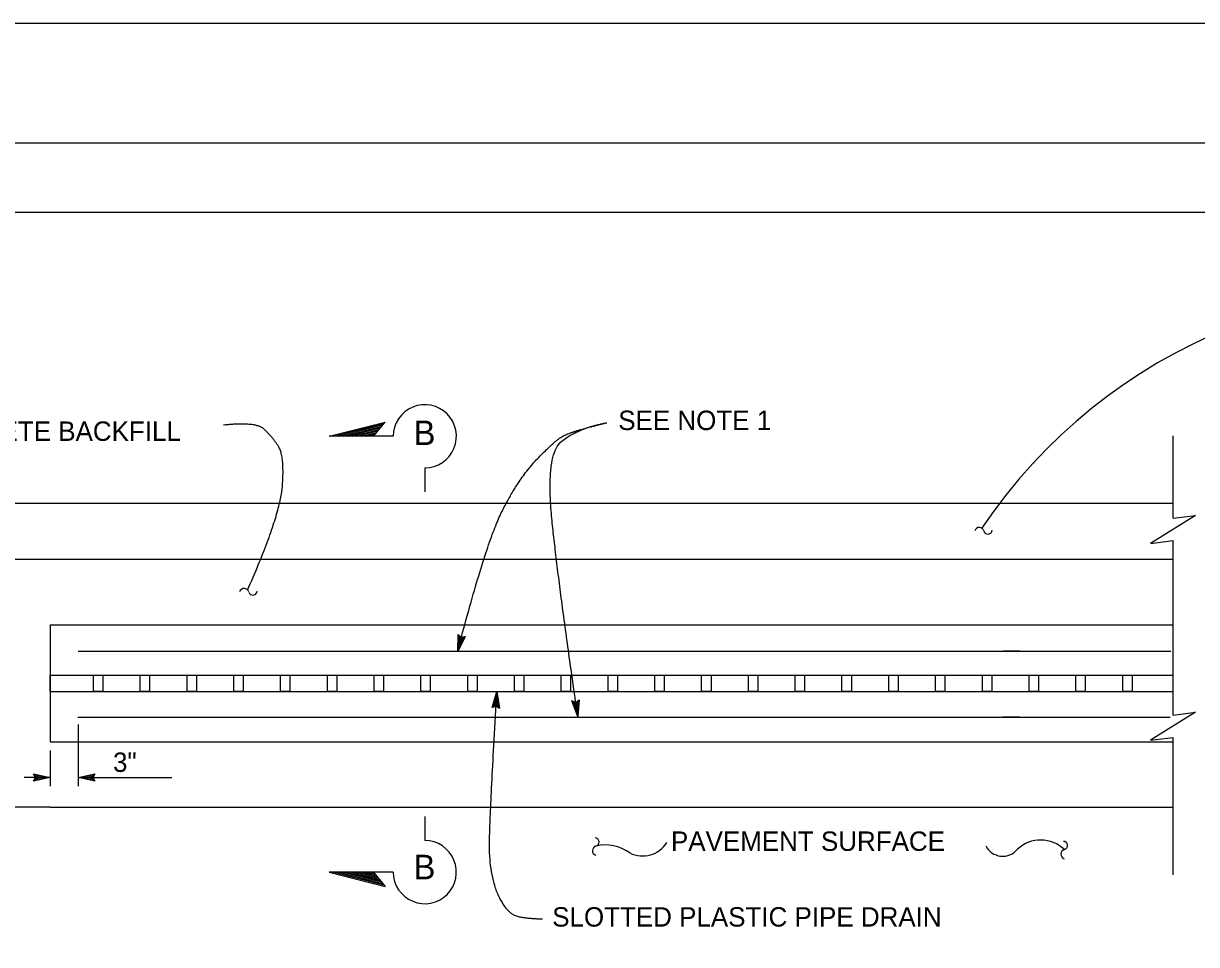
# Model space of a CAD drawing. Extents: x -894 to 866, y -472 to 714.
# Drawn here: x -676.7 to -253.6, y 381.4 to 713.6 of the extents above; entities that cross this region are included whole.
import ezdxf

# ---------------------------------------------------------------- set-up
doc = ezdxf.new("R2010")
doc.units = 0
for name, color, linetype in [('36 Drainage', 7, 'Continuous'), ('37 Drain Anno', 7, 'Continuous'), ('56 Stage 3 Anno', 7, 'Continuous'), ('57 Undefined', 7, 'Continuous'), ('60 Nongeo Data', 7, 'Continuous'), ('border_PLOTTING-ELEMENTS', 7, 'Continuous'), ('border_rw_22x34_Cut_Lines', 7, 'Continuous'), ('border_SHEET', 7, 'Continuous')]:
    doc.layers.add(name, color=color, linetype=linetype)

msp = doc.modelspace()

# ---------------------------------------------------------------- linework, layer by layer
at = {"layer": '36 Drainage'}
for p, q in [((-667.01, 496.7), (-262.06, 496.7)), ((-667.01, 496.7), (-667.01, 454.51)), ((-667.01, 472.65), (-667.01, 478.56)), ((-262.06, 472.65), (-262.06, 478.56)), ((-667.01, 454.51), (-262.06, 454.51))]:
    msp.add_line(p, q, dxfattribs=at)
at = {"layer": '37 Drain Anno'}
for p, q in [((-656.91, 487.25), (-262.88, 487.25)), ((-657.06, 463.44), (-263.03, 463.44)), ((-656.89, 460.77), (-656.89, 438.46)), ((-667.01, 451.39), (-667.01, 438.46)), ((-667.01, 441.62), (-676.37, 441.62)), ((-656.89, 441.62), (-623.18, 441.62))]:
    msp.add_line(p, q, dxfattribs=at)
for points in [[(-656.91, 487.25), (-650.85, 487.25)], [(-647.81, 487.25), (-635.68, 487.25)], [(-632.65, 487.25), (-626.58, 487.25)], [(-626.58, 487.25), (-620.52, 487.25)], [(-617.48, 487.25), (-605.35, 487.25)], [(-602.32, 487.25), (-596.25, 487.25)], [(-596.25, 487.25), (-590.19, 487.25)], [(-587.15, 487.25), (-575.02, 487.25)], [(-571.99, 487.25), (-565.92, 487.25)], [(-565.92, 487.25), (-559.86, 487.25)], [(-556.82, 487.25), (-544.69, 487.25)], [(-541.66, 487.25), (-535.59, 487.25)], [(-535.59, 487.25), (-529.53, 487.25)], [(-526.49, 487.25), (-514.36, 487.25)], [(-511.33, 487.25), (-505.26, 487.25)], [(-505.26, 487.25), (-499.2, 487.25)], [(-496.16, 487.25), (-484.03, 487.25)], [(-481, 487.25), (-474.93, 487.25)], [(-474.93, 487.25), (-468.87, 487.25)], [(-465.83, 487.25), (-453.7, 487.25)], [(-450.67, 487.25), (-444.6, 487.25)], [(-444.6, 487.25), (-438.54, 487.25)], [(-435.5, 487.25), (-423.37, 487.25)], [(-420.34, 487.25), (-414.27, 487.25)], [(-414.27, 487.25), (-408.21, 487.25)], [(-405.17, 487.25), (-393.04, 487.25)], [(-390.01, 487.25), (-383.94, 487.25)], [(-383.94, 487.25), (-377.88, 487.25)], [(-374.84, 487.25), (-362.71, 487.25)], [(-359.68, 487.25), (-353.61, 487.25)], [(-353.61, 487.25), (-347.55, 487.25)], [(-344.51, 487.25), (-332.38, 487.25)], [(-329.35, 487.25), (-323.28, 487.25)], [(-323.28, 487.25), (-317.22, 487.25)], [(-317.22, 487.25), (-323.28, 487.25)], [(-314.18, 487.25), (-302.05, 487.25)], [(-299.02, 487.25), (-292.95, 487.25)], [(-292.95, 487.25), (-286.89, 487.25)], [(-283.85, 487.25), (-271.72, 487.25)], [(-268.69, 487.25), (-262.88, 487.25)], [(-657.06, 463.44), (-651, 463.44)], [(-647.96, 463.44), (-635.83, 463.44)], [(-632.8, 463.44), (-626.73, 463.44)], [(-626.73, 463.44), (-620.67, 463.44)], [(-617.63, 463.44), (-605.5, 463.44)], [(-602.47, 463.44), (-596.4, 463.44)], [(-596.4, 463.44), (-590.34, 463.44)], [(-587.3, 463.44), (-575.17, 463.44)], [(-572.14, 463.44), (-566.07, 463.44)], [(-566.07, 463.44), (-560.01, 463.44)], [(-556.97, 463.44), (-544.84, 463.44)], [(-541.81, 463.44), (-535.74, 463.44)], [(-535.74, 463.44), (-529.68, 463.44)], [(-526.64, 463.44), (-514.51, 463.44)], [(-511.48, 463.44), (-505.41, 463.44)], [(-505.41, 463.44), (-499.35, 463.44)], [(-496.31, 463.44), (-484.18, 463.44)], [(-481.15, 463.44), (-475.08, 463.44)], [(-475.08, 463.44), (-469.02, 463.44)], [(-465.98, 463.44), (-453.85, 463.44)], [(-450.82, 463.44), (-444.75, 463.44)], [(-444.75, 463.44), (-438.69, 463.44)], [(-435.65, 463.44), (-423.52, 463.44)], [(-420.49, 463.44), (-414.42, 463.44)], [(-414.42, 463.44), (-408.36, 463.44)], [(-405.32, 463.44), (-393.19, 463.44)], [(-390.16, 463.44), (-384.09, 463.44)], [(-384.09, 463.44), (-378.03, 463.44)], [(-374.99, 463.44), (-362.86, 463.44)], [(-359.83, 463.44), (-353.76, 463.44)], [(-353.76, 463.44), (-347.7, 463.44)], [(-344.66, 463.44), (-332.53, 463.44)], [(-329.5, 463.44), (-323.43, 463.44)], [(-323.43, 463.44), (-317.37, 463.44)], [(-317.37, 463.44), (-323.43, 463.44)], [(-314.33, 463.44), (-302.2, 463.44)], [(-299.17, 463.44), (-293.1, 463.44)], [(-293.1, 463.44), (-287.04, 463.44)], [(-284, 463.44), (-271.87, 463.44)], [(-268.84, 463.44), (-263.03, 463.44)]]:
    msp.add_lwpolyline(points, dxfattribs=at)
for centre, radius, start, end in [((-331.92, 530.1), 1.72, 14.8048, 162.8082), ((-328.8, 530.92), 1.51, 194.7309, 358.5341), ((-453.34, 423.59), 10.25, 242.8593, 328.6431)]:
    msp.add_arc(centre, radius, start, end, dxfattribs=at)
at = {"layer": '56 Stage 3 Anno'}
for points in [[(-517.3, 492.51), (-520.06, 487.13), (-519.84, 493.18), (-519.55, 492.88), (-519.72, 488.46), (-517.69, 492.4), (-518.08, 492.28), (-519.38, 489.76), (-519.27, 492.59), (-518.99, 492.3), (-519.03, 491.08), (-518.47, 492.17), (-518.77, 492.08), (-519.84, 493.18), (-518.77, 492.08)], [(-507.66, 466.83), (-505.98, 472.65), (-505.03, 466.67), (-505.37, 466.9), (-506.06, 471.28), (-507.3, 467.02), (-506.93, 467.21), (-506.15, 469.93), (-505.7, 467.14), (-506.04, 467.37), (-506.23, 468.58), (-506.57, 467.39), (-506.29, 467.54), (-505.03, 466.67), (-506.29, 467.54)], [(-476.27, 469.65), (-476.71, 463.61), (-478.87, 469.27), (-478.49, 469.11), (-476.92, 464.97), (-476.58, 469.39), (-476.9, 469.13), (-477.11, 466.3), (-478.12, 468.95), (-477.74, 468.8), (-477.3, 467.65), (-477.21, 468.88), (-477.46, 468.68), (-478.87, 469.27), (-477.46, 468.68)]]:
    msp.add_lwpolyline(points, close=True, dxfattribs=at)
for centre, radius, start, end in [((-169.07, 422.67), 195.16, 77.6108, 146.136), ((-309.77, 406.75), 12.34, 46.2151, 132.9379), ((-466.8, 402.41), 14.91, 53.924, 103.1449), ((-323.47, 420.1), 6.84, 206.5196, 320.8243)]:
    msp.add_arc(centre, radius, start, end, dxfattribs=at)
for points in [[(-595.86, 509.21), (-584.19, 535.52), (-582.4, 557.65), (-587.19, 564.82), (-592.87, 569.91), (-604.53, 568.71)], [(-520.06, 487.13), (-510.15, 525.1), (-498.53, 548.9), (-484.65, 563.63), (-477.85, 566.75), (-466.23, 569.58)], [(-476.71, 463.61), (-482.95, 506.11), (-488.61, 557.68), (-477, 567.6), (-466.23, 569.58)], [(-505.98, 472.65), (-508.55, 430.38), (-508.84, 406.68), (-502.27, 392.11), (-493.42, 390.69), (-489.42, 390.69)]]:
    msp.add_open_spline(points, degree=2, dxfattribs=at)
at = {"layer": '60 Nongeo Data'}
for p, q in [((-566.37, 564.69), (-546.23, 569.83)), ((-564.71, 564.69), (-546.66, 569.29)), ((-563.06, 564.69), (-547.09, 568.76)), ((-561.4, 564.69), (-547.52, 568.23)), ((-559.75, 564.69), (-547.95, 567.7)), ((-558.09, 564.69), (-548.39, 567.17)), ((-550.39, 564.69), (-546.23, 569.83)), ((-543.3, 564.69), (-566.37, 564.69)), ((-556.43, 564.69), (-548.82, 566.63)), ((-554.78, 564.69), (-549.25, 566.1)), ((-553.12, 564.69), (-549.68, 565.57)), ((-551.46, 564.69), (-550.11, 565.04)), ((-543.3, 564.79), (-543.3, 564.79)), ((-262.06, 535.16), (-262.06, 564.86)), ((-531.91, 553.3), (-531.91, 544.64)), ((-727.76, 540.57), (-262.06, 540.57)), ((-262.06, 464.16), (-262.06, 527.06)), ((-687.26, 520.32), (-262.06, 520.32)), ((-667.01, 478.56), (-262.06, 478.56)), ((-651.42, 478.56), (-648.04, 478.56)), ((-651.42, 472.65), (-651.42, 478.56)), ((-648.04, 478.56), (-648.04, 472.65)), ((-634.54, 478.56), (-631.17, 478.56)), ((-634.54, 472.65), (-634.54, 478.56)), ((-631.17, 478.56), (-631.17, 472.65)), ((-617.67, 478.56), (-614.3, 478.56)), ((-617.67, 472.65), (-617.67, 478.56)), ((-614.3, 478.56), (-614.3, 472.65)), ((-600.8, 478.56), (-597.42, 478.56)), ((-600.8, 472.65), (-600.8, 478.56)), ((-597.42, 478.56), (-597.42, 472.65)), ((-583.93, 478.56), (-580.55, 478.56)), ((-583.93, 472.65), (-583.93, 478.56)), ((-580.55, 478.56), (-580.55, 472.65)), ((-567.05, 478.56), (-563.68, 478.56)), ((-567.05, 472.65), (-567.05, 478.56)), ((-563.68, 478.56), (-563.68, 472.65)), ((-550.18, 478.56), (-546.8, 478.56)), ((-550.18, 472.65), (-550.18, 478.56)), ((-546.8, 478.56), (-546.8, 472.65)), ((-533.31, 478.56), (-529.93, 478.56)), ((-533.31, 472.65), (-533.31, 478.56)), ((-529.93, 478.56), (-529.93, 472.65)), ((-516.43, 478.56), (-513.06, 478.56)), ((-516.43, 472.65), (-516.43, 478.56)), ((-513.06, 478.56), (-513.06, 472.65)), ((-499.56, 478.56), (-496.19, 478.56)), ((-499.56, 472.65), (-499.56, 478.56)), ((-496.19, 478.56), (-496.19, 472.65)), ((-482.69, 478.56), (-479.31, 478.56)), ((-482.69, 472.65), (-482.69, 478.56)), ((-479.31, 478.56), (-479.31, 472.65)), ((-465.82, 478.56), (-462.44, 478.56)), ((-465.82, 472.65), (-465.82, 478.56)), ((-462.44, 478.56), (-462.44, 472.65)), ((-448.94, 478.56), (-445.57, 478.56)), ((-448.94, 472.65), (-448.94, 478.56)), ((-445.57, 478.56), (-445.57, 472.65)), ((-432.07, 478.56), (-428.69, 478.56)), ((-432.07, 472.65), (-432.07, 478.56)), ((-428.69, 478.56), (-428.69, 472.65)), ((-415.2, 478.56), (-411.82, 478.56)), ((-415.2, 472.65), (-415.2, 478.56)), ((-411.82, 478.56), (-411.82, 472.65)), ((-398.32, 478.56), (-394.95, 478.56)), ((-398.32, 472.65), (-398.32, 478.56)), ((-394.95, 478.56), (-394.95, 472.65)), ((-381.45, 478.56), (-378.08, 478.56)), ((-381.45, 472.65), (-381.45, 478.56)), ((-378.08, 478.56), (-378.08, 472.65)), ((-364.58, 478.56), (-361.2, 478.56)), ((-364.58, 472.65), (-364.58, 478.56)), ((-361.2, 478.56), (-361.2, 472.65)), ((-347.71, 478.56), (-344.33, 478.56)), ((-347.71, 472.65), (-347.71, 478.56)), ((-344.33, 478.56), (-344.33, 472.65)), ((-330.83, 478.56), (-327.46, 478.56)), ((-330.83, 472.65), (-330.83, 478.56)), ((-327.46, 478.56), (-327.46, 472.65)), ((-313.96, 478.56), (-310.58, 478.56)), ((-313.96, 472.65), (-313.96, 478.56)), ((-310.58, 478.56), (-310.58, 472.65)), ((-297.09, 478.56), (-293.71, 478.56)), ((-297.09, 472.65), (-297.09, 478.56)), ((-293.71, 478.56), (-293.71, 472.65)), ((-280.21, 478.56), (-276.84, 478.56)), ((-280.21, 472.65), (-280.21, 478.56)), ((-276.84, 478.56), (-276.84, 472.65)), ((-667.01, 472.65), (-262.06, 472.65)), ((-648.04, 472.65), (-651.42, 472.65)), ((-631.17, 472.65), (-634.54, 472.65)), ((-614.3, 472.65), (-617.67, 472.65)), ((-597.42, 472.65), (-600.8, 472.65)), ((-580.55, 472.65), (-583.93, 472.65)), ((-563.68, 472.65), (-567.05, 472.65)), ((-546.8, 472.65), (-550.18, 472.65)), ((-529.93, 472.65), (-533.31, 472.65)), ((-513.06, 472.65), (-516.43, 472.65)), ((-496.19, 472.65), (-499.56, 472.65)), ((-479.31, 472.65), (-482.69, 472.65)), ((-462.44, 472.65), (-465.82, 472.65)), ((-445.57, 472.65), (-448.94, 472.65)), ((-428.69, 472.65), (-432.07, 472.65)), ((-411.82, 472.65), (-415.2, 472.65)), ((-394.95, 472.65), (-398.32, 472.65)), ((-378.08, 472.65), (-381.45, 472.65)), ((-361.2, 472.65), (-364.58, 472.65)), ((-344.33, 472.65), (-347.71, 472.65)), ((-327.46, 472.65), (-330.83, 472.65)), ((-310.58, 472.65), (-313.96, 472.65)), ((-293.71, 472.65), (-297.09, 472.65)), ((-276.84, 472.65), (-280.21, 472.65)), ((-262.06, 406.6), (-262.06, 456.06)), ((-672.99, 442.96), (-672.99, 442.96)), ((-672.99, 442.96), (-672.99, 442.96)), ((-672.99, 440.3), (-672.99, 440.3)), ((-672.99, 440.3), (-672.99, 440.3)), ((-667.01, 441.62), (-667.01, 441.62)), ((-667.01, 441.62), (-667.01, 441.62)), ((-656.89, 441.62), (-656.89, 441.62)), ((-650.91, 442.95), (-650.91, 442.95)), ((-650.91, 440.29), (-650.91, 440.29)), ((-667.01, 430.89), (-687.26, 430.89)), ((-667.01, 430.89), (-262.06, 430.89)), ((-531.92, 427.57), (-531.92, 418.91)), ((-543.31, 407.52), (-566.38, 407.52)), ((-566.38, 407.52), (-546.24, 402.38)), ((-564.72, 407.52), (-546.67, 402.92)), ((-563.07, 407.52), (-547.1, 403.45)), ((-561.41, 407.52), (-547.53, 403.98)), ((-559.76, 407.52), (-547.96, 404.51)), ((-558.1, 407.52), (-548.39, 405.04)), ((-556.44, 407.52), (-548.83, 405.58)), ((-554.79, 407.52), (-549.26, 406.11)), ((-553.13, 407.52), (-549.69, 406.64)), ((-551.47, 407.52), (-550.12, 407.17)), ((-550.4, 407.52), (-546.24, 402.38)), ((-543.31, 407.42), (-543.31, 407.42))]:
    msp.add_line(p, q, dxfattribs=at)
for points in [[(-262.06, 535.16), (-253.97, 536.17), (-270.16, 526.05), (-262.06, 527.06)], [(-262.06, 464.16), (-253.97, 465.18), (-270.16, 455.05), (-262.06, 456.06)]]:
    msp.add_lwpolyline(points, dxfattribs=at)
for points in [[(-672.99, 442.96), (-667.01, 441.62), (-672.99, 440.3), (-672.78, 440.65), (-668.4, 441.62), (-672.78, 442.6), (-672.57, 442.25), (-669.77, 441.62), (-672.57, 441), (-672.35, 441.36), (-671.14, 441.62), (-672.36, 441.9), (-672.19, 441.62), (-672.99, 440.3), (-672.19, 441.62)], [(-672.99, 442.96), (-667.01, 441.62), (-672.99, 440.3), (-672.78, 440.65), (-668.4, 441.62), (-672.78, 442.6), (-672.57, 442.25), (-669.77, 441.62), (-672.57, 441), (-672.35, 441.36), (-671.14, 441.62), (-672.36, 441.9), (-672.19, 441.62), (-672.99, 440.3), (-672.19, 441.62)], [(-650.91, 440.29), (-656.89, 441.62), (-650.91, 442.95), (-651.12, 442.59), (-655.5, 441.62), (-651.12, 440.64), (-651.33, 440.99), (-654.14, 441.62), (-651.34, 442.24), (-651.55, 441.89), (-652.76, 441.62), (-651.54, 441.35), (-651.71, 441.62), (-650.91, 442.95), (-651.71, 441.62)]]:
    msp.add_lwpolyline(points, close=True, dxfattribs=at)
for centre, radius, start, end in [((-531.91, 564.69), 11.39, 269.9995, 180), ((-597.06, 508.1), 1.72, 14.8048, 162.8082), ((-593.94, 508.92), 1.51, 194.7309, 358.5341), ((-531.92, 407.52), 11.39, 180, 90.0005), ((-470.57, 418.39), 1.51, 284.7309, 88.5341), ((-469.75, 415.27), 1.72, 104.8048, 252.8082), ((-300.79, 413.99), 1.72, 104.8048, 252.8082), ((-301.61, 417.11), 1.51, 284.7309, 88.5341)]:
    msp.add_arc(centre, radius, start, end, dxfattribs=at)
at = {"layer": 'border_PLOTTING-ELEMENTS'}
for points in [[(-894.04, -472.45), (865.96, -472.45), (865.96, 713.55), (-894.04, 713.55)], [(-864.04, 670.55), (835.96, 670.55), (835.96, -429.45), (-864.04, -429.45)]]:
    msp.add_lwpolyline(points, close=True, dxfattribs=at)
at = {"layer": 'border_rw_22x34_Cut_Lines'}
msp.add_lwpolyline([(-864.04, 670.55), (835.96, 670.55), (835.96, -429.45), (-864.04, -429.45)], close=True, dxfattribs=at)
at = {"layer": 'border_SHEET'}
msp.add_line((-814.04, 645.55), (810.96, 645.55), dxfattribs=at)

# ---------------------------------------------------------------- texts
at = {"layer": '57 Undefined'}
for s, p in [('SEE NOTE 1', (-462.15, 566.94)), ('CONCRETE BACKFILL', (-719.24, 563.03)), ('3"', (-644.36, 443.66)), ('PAVEMENT SURFACE', (-443.13, 415.18)), ('SLOTTED PLASTIC PIPE DRAIN', (-485.96, 387.88))]:
    msp.add_text(s, height=7, dxfattribs=at).set_placement(p)
at = {"layer": '60 Nongeo Data'}
for p in [(-535.98, 561.51), (-535.99, 404.93)]:
    msp.add_text('B', height=8.86, dxfattribs=at).set_placement(p)

doc.saveas('drawing.dxf')
